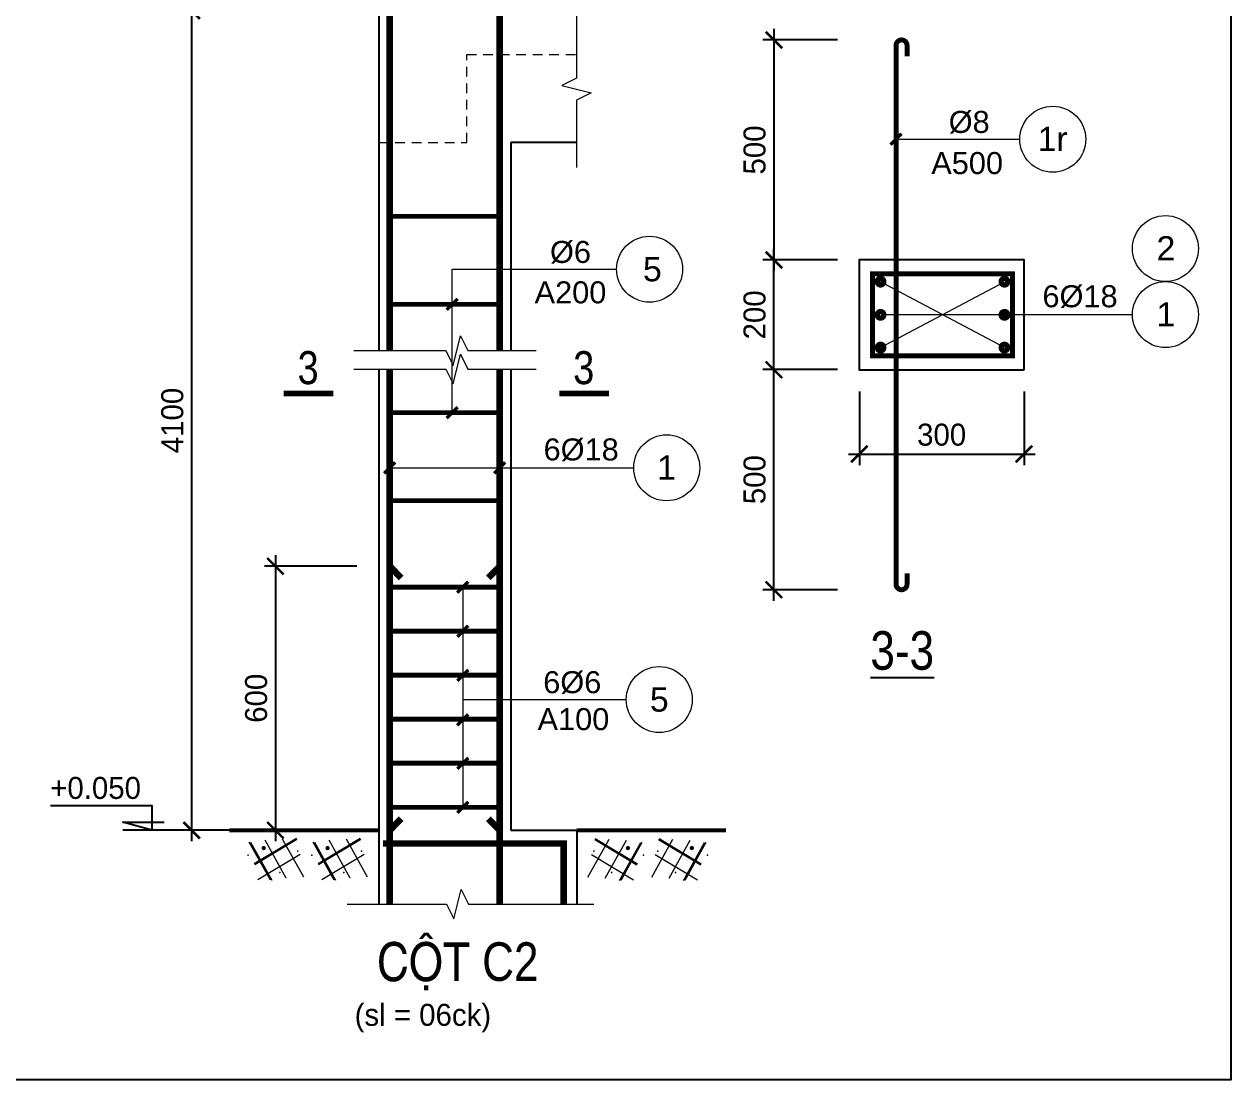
# Model space of a CAD drawing. Header units: millimetres. Extents: x -559287 to -299624, y 2351330 to 2655682.
# Drawn here: x -482646 to -471674, y 2557020 to 2566617 of the extents above; entities that cross this region are included whole.
import ezdxf
from ezdxf.enums import TextEntityAlignment as Align

# ---------------------------------------------------------------- set-up
doc = ezdxf.new("R2010")
doc.units = ezdxf.units.MM
doc.header["$LTSCALE"] = 10
doc.linetypes.add('HIDDEN', pattern=[0.3, 0.175, -0.125])
doc.linetypes.add('HIDDENX2', pattern=[0.75, 0.5, -0.25])
doc.layers.get('0').update_dxf_attribs({"lineweight": 20})
doc.layers.get('Defpoints').update_dxf_attribs({"lineweight": 20})
for name, color, linetype, lineweight in [('Dim', 251, 'Continuous', 15), ('Hatch', 137, 'Continuous', 5), ('Net khuat', 76, 'HIDDENX2', 15), ('Net manh', 8, 'Continuous', 13), ('Net thay', 4, 'Continuous', 25), ('Text', 54, 'Continuous', 25), ('Thep dai', 2, 'Continuous', 50), ('Thep doc', 140, 'Continuous', 60)]:
    doc.layers.add(name, color=color, linetype=linetype, lineweight=lineweight)
doc.layers.add('ththep', color=3, linetype='Continuous')
doc.styles.add('IN-NHO', font='VHELVEN.TTF', dxfattribs={"height": 200})
doc.styles.add('NGHIA5', font='arial_0.ttf', dxfattribs={"height": 180})
doc.styles.get("Standard").update_dxf_attribs({"font": 'nghia5.shx', "height": 200})
doc.styles.add('STYLE1-S1', font='VHARIALN.TTF')
doc.dimstyles.new('dim20', dxfattribs={"dimscale": 100, "dimtxt": 200, "dimasz": 1.5, "dimexe": 1, "dimexo": 2, "dimgap": 0.75, "dimtad": 1, "dimdec": 0, "dimlfac": 0.2, "dimzin": 0, "dimdsep": 46, "dimtxsty": 'Standard', "dimblk1": 'ARCHTICK', "dimblk2": 'ARCHTICK', "dimsah": 1, "dimcen": 0.09, "dimdle": 1, "dimclrd": 256, "dimclre": 256, "dimclrt": 54, "dimadec": 0, "dimazin": 0, "dimtfac": 1, "dimtdec": 0, "dimtofl": 0, "dimtmove": 2, "dimatfit": 3, "dimfxl": 0, "dimtolj": 1, "dimtzin": 0, "dimarcsym": 0})
doc.dimstyles.new('dim25', dxfattribs={"dimscale": 100, "dimtxt": 200, "dimasz": 1.5, "dimexe": 1, "dimexo": 2, "dimgap": 0.75, "dimtad": 1, "dimdec": 0, "dimlfac": 0.25, "dimzin": 0, "dimdsep": 46, "dimtxsty": 'Standard', "dimblk1": 'ARCHTICK', "dimblk2": 'ARCHTICK', "dimsah": 1, "dimcen": 0.09, "dimdle": 1, "dimclrd": 256, "dimclre": 256, "dimclrt": 54, "dimadec": 0, "dimazin": 0, "dimtfac": 1, "dimtdec": 0, "dimtofl": 0, "dimtmove": 2, "dimatfit": 3, "dimfxl": 0, "dimtolj": 1, "dimtzin": 0, "dimarcsym": 0})

# ---------------------------------------------------------------- blocks, each defined once
blk = doc.blocks.new('_ARCHTICK')
at = {"color": 0, "linetype": 'ByBlock', "const_width": 0.15}
blk.add_lwpolyline([(-0.5, -0.5), (0.5, 0.5)], dxfattribs=at)
blk = doc.blocks.new('*D108')
at = {"layer": 'Defpoints', "color": 0, "transparency": 16777216}
for p in [(-479422, 2566740), (-481123, 2559289), (-479542, 2559289)]:
    blk.add_point(p, dxfattribs=at)
at = {"layer": 'Dim', "lineweight": -2, "transparency": 16777216}
for p, q in [((-479622, 2566740), (-481223, 2566740)), ((-481123, 2566840), (-481123, 2559189)), ((-479742, 2559289), (-481223, 2559289))]:
    blk.add_line(p, q, dxfattribs=at)
at = {"layer": 'Dim', "lineweight": -2, "transparency": 16777216, "xscale": 150, "yscale": 150, "zscale": 150}
for p, rotation in [((-481123, 2566740), 90), ((-481123, 2559289), 270)]:
    blk.add_blockref('_ARCHTICK', p, dxfattribs=dict(at, rotation=rotation))
at = {"layer": 'Dim', "color": 54, "transparency": 16777216, "insert": (-481298, 2563014), "char_height": 200, "attachment_point": 5, "rotation": 90}
blk.add_mtext('\\A1;4100', dxfattribs=at)
blk = doc.blocks.new('*D109')
at = {"layer": 'Defpoints', "color": 0, "transparency": 16777216}
for p in [(-479422, 2561689), (-480361, 2559289), (-479666, 2559289)]:
    blk.add_point(p, dxfattribs=at)
at = {"layer": 'Dim', "lineweight": -2, "transparency": 16777216}
for p, q in [((-480361, 2561789), (-480361, 2559189)), ((-479622, 2561689), (-480461, 2561689)), ((-479866, 2559289), (-480461, 2559289))]:
    blk.add_line(p, q, dxfattribs=at)
at = {"layer": 'Dim', "lineweight": -2, "transparency": 16777216, "xscale": 150, "yscale": 150, "zscale": 150}
for p, rotation in [((-480361, 2561689), 90), ((-480361, 2559289), 270)]:
    blk.add_blockref('_ARCHTICK', p, dxfattribs=dict(at, rotation=rotation))
at = {"layer": 'Dim', "color": 54, "transparency": 16777216, "insert": (-480536, 2560489), "char_height": 200, "attachment_point": 5, "rotation": 90}
blk.add_mtext('\\A1;600', dxfattribs=at)
blk = doc.blocks.new('Dat')
for p, q in [((100, 50), (350, 500)), ((180, 495), (680, 195)), ((186, 507), (686, 207)), ((306, 36), (556, 486)), ((475, 11), (725, 461)), ((494, 15), (744, 465)), ((141, 317), (641, 17))]:
    blk.add_line(p, q)
for points, const_width in [([(166, 358, 1), (176, 358, 1)], 10), ([(561, 394, 1), (586, 394, 1)], 25), ([(754, 310, 1), (764, 310, 1)], 10), ([(376, 105, 1), (386, 105, 1)], 10)]:
    blk.add_lwpolyline(points, format="xyb", close=True, dxfattribs=dict(const_width=const_width))
blk = doc.blocks.new('A$C17747A8B')
blk.add_line((0, 0), (525, 0))
blk.add_lwpolyline([(1183, 225), (263, 225), (263, 0), (525, 75), (150, 75)])
at = {"layer": 'Text'}
blk.add_attdef('+3.900', (183, 286), '', height=180, dxfattribs=at)
blk = doc.blocks.new('*D122')
at = {"layer": 'Defpoints', "color": 0, "ltscale": 3, "transparency": 16777216}
for p in [(-475829, 2564473), (-475052, 2564473), (-475052, 2563476)]:
    blk.add_point(p, dxfattribs=at)
at = {"layer": 'Dim', "lineweight": -2, "ltscale": 3, "transparency": 16777216}
for p, q in [((-475829, 2563376), (-475829, 2564573)), ((-475252, 2564473), (-475929, 2564473)), ((-475252, 2563476), (-475929, 2563476))]:
    blk.add_line(p, q, dxfattribs=at)
at = {"layer": 'Dim', "lineweight": -2, "ltscale": 3, "transparency": 16777216, "xscale": 150, "yscale": 150, "zscale": 150}
for p, rotation in [((-475829, 2564473), 90), ((-475829, 2563476), 270)]:
    blk.add_blockref('_ARCHTICK', p, dxfattribs=dict(at, rotation=rotation))
at = {"layer": 'Dim', "color": 54, "ltscale": 3, "transparency": 16777216, "insert": (-476004, 2563974), "char_height": 200, "attachment_point": 5, "rotation": 90}
blk.add_mtext('\\A1;200', dxfattribs=at)
blk = doc.blocks.new('*D123')
at = {"layer": 'Defpoints', "color": 0, "ltscale": 3, "transparency": 16777216}
for p in [(-475052, 2563476), (-473555, 2563476), (-473555, 2562709)]:
    blk.add_point(p, dxfattribs=at)
at = {"layer": 'Dim', "lineweight": -2, "ltscale": 3, "transparency": 16777216}
for p, q in [((-475052, 2563276), (-475052, 2562609)), ((-473555, 2563276), (-473555, 2562609)), ((-475152, 2562709), (-473455, 2562709))]:
    blk.add_line(p, q, dxfattribs=at)
at = {"layer": 'Dim', "lineweight": -2, "ltscale": 3, "transparency": 16777216, "xscale": 150, "yscale": 150, "zscale": 150, "rotation": 180}
blk.add_blockref('_ARCHTICK', (-475052, 2562709), dxfattribs=at)
at = {"layer": 'Dim', "lineweight": -2, "ltscale": 3, "transparency": 16777216, "xscale": 150, "yscale": 150, "zscale": 150}
blk.add_blockref('_ARCHTICK', (-473555, 2562709), dxfattribs=at)
at = {"layer": 'Dim', "color": 54, "ltscale": 3, "transparency": 16777216, "insert": (-474304, 2562884), "char_height": 200, "attachment_point": 5}
blk.add_mtext('\\A1;300', dxfattribs=at)
blk = doc.blocks.new('*D124')
at = {"layer": 'Defpoints', "color": 0, "ltscale": 3, "transparency": 16777216}
for p in [(-475052, 2566473), (-475829, 2564473), (-475052, 2564473)]:
    blk.add_point(p, dxfattribs=at)
at = {"layer": 'Dim', "lineweight": -2, "ltscale": 3, "transparency": 16777216}
for p, q in [((-475829, 2566573), (-475829, 2564373)), ((-475252, 2566473), (-475929, 2566473)), ((-475252, 2564473), (-475929, 2564473))]:
    blk.add_line(p, q, dxfattribs=at)
at = {"layer": 'Dim', "lineweight": -2, "ltscale": 3, "transparency": 16777216, "xscale": 150, "yscale": 150, "zscale": 150}
for p, rotation in [((-475829, 2566473), 90), ((-475829, 2564473), 270)]:
    blk.add_blockref('_ARCHTICK', p, dxfattribs=dict(at, rotation=rotation))
at = {"layer": 'Dim', "color": 54, "ltscale": 3, "transparency": 16777216, "insert": (-476004, 2565473), "char_height": 200, "attachment_point": 5, "rotation": 90}
blk.add_mtext('\\A1;500', dxfattribs=at)
blk = doc.blocks.new('*D125')
at = {"layer": 'Defpoints', "color": 0, "ltscale": 3, "transparency": 16777216}
for p in [(-475829, 2563476), (-475052, 2563476), (-475052, 2561476)]:
    blk.add_point(p, dxfattribs=at)
at = {"layer": 'Dim', "lineweight": -2, "ltscale": 3, "transparency": 16777216}
for p, q in [((-475829, 2561376), (-475829, 2563576)), ((-475252, 2563476), (-475929, 2563476)), ((-475252, 2561476), (-475929, 2561476))]:
    blk.add_line(p, q, dxfattribs=at)
at = {"layer": 'Dim', "lineweight": -2, "ltscale": 3, "transparency": 16777216, "xscale": 150, "yscale": 150, "zscale": 150}
for p, rotation in [((-475829, 2563476), 90), ((-475829, 2561476), 270)]:
    blk.add_blockref('_ARCHTICK', p, dxfattribs=dict(at, rotation=rotation))
at = {"layer": 'Dim', "color": 54, "ltscale": 3, "transparency": 16777216, "insert": (-476004, 2562476), "char_height": 200, "attachment_point": 5, "rotation": 90}
blk.add_mtext('\\A1;500', dxfattribs=at)

msp = doc.modelspace()

# ---------------------------------------------------------------- linework, layer by layer
at = {"layer": 'Hatch', "const_width": 36}
for points in [[(-479421.6, 2559288.6), (-480779, 2559288.6)], [(-477621.6, 2559288.6), (-476264.3, 2559288.6)]]:
    msp.add_lwpolyline(points, dxfattribs=at)
at = {"layer": 'Net khuat', "linetype": 'HIDDEN', "ltscale": 50}
for p, q in [((-478621.7, 2565540.2), (-478621.7, 2566340.2)), ((-478621.7, 2566340.2), (-477624.1, 2566340.2)), ((-479421.7, 2565540.2), (-478621.7, 2565540.2))]:
    msp.add_line(p, q, dxfattribs=at)
at = {"layer": 'Net manh'}
for p, q in [((-474859.4, 2563676.8), (-473732.7, 2564275.8)), ((-473732.7, 2563676.8), (-474859.4, 2564275.8)), ((-478658.4, 2561497.8), (-478658.4, 2559497.8))]:
    msp.add_line(p, q, dxfattribs=at)
for points in [[(-477624.1, 2566993.1), (-477624.1, 2566126.3), (-477758.2, 2566059.1), (-477490, 2565993.5), (-477624.1, 2565926.3), (-477624.1, 2565313.8)], [(-474718.6, 2565570.6), (-473593.6, 2565570.6)], [(-474718.6, 2565570.6), (-473593.6, 2565570.6)], [(-478754.6, 2563085.1), (-478754.6, 2564388.8), (-477259.9, 2564388.8)], [(-474829.5, 2563976.3), (-472568.8, 2563976.3)], [(-479647.2, 2563649), (-478812.5, 2563649), (-478745.3, 2563514.9), (-478679.7, 2563783.1), (-478612.5, 2563649), (-477989, 2563649)], [(-479647.2, 2563481.5), (-478812.5, 2563481.5), (-478745.3, 2563347.4), (-478679.7, 2563615.6), (-478612.5, 2563481.5), (-477989, 2563481.5)], [(-479321.6, 2562583.7), (-477103.9, 2562583.7)], [(-478658.4, 2560477.6), (-477171.8, 2560477.6)], [(-479709.4, 2558616.9), (-478806.1, 2558616.9), (-478738.9, 2558482.8), (-478673.3, 2558751), (-478606.1, 2558616.9), (-477467, 2558616.9)]]:
    msp.add_lwpolyline(points, dxfattribs=at)
at = {"layer": 'Net manh', "const_width": 30}
for points in [[(-474768.6, 2565520.6), (-474668.6, 2565620.6)], [(-478804.6, 2564019.6), (-478704.6, 2564119.6)], [(-478804.6, 2563035.1), (-478704.6, 2563135.1)], [(-479371.6, 2562533.7), (-479271.6, 2562633.7)], [(-478371.6, 2562533.7), (-478271.6, 2562633.7)], [(-478708.4, 2561447.8), (-478608.4, 2561547.8)], [(-478708.4, 2561047.8), (-478608.4, 2561147.8)], [(-478708.4, 2560647.8), (-478608.4, 2560747.8)], [(-478708.4, 2560242.5), (-478608.4, 2560342.5)], [(-478708.4, 2559847.8), (-478608.4, 2559947.8)], [(-478708.4, 2559447.8), (-478608.4, 2559547.8)]]:
    msp.add_lwpolyline(points, dxfattribs=at)
at = {"layer": 'Net manh'}
for centre in [(-473293.6, 2565570.6), (-473293.6, 2565570.6), (-472268.8, 2564576.3), (-476959.9, 2564388.8), (-472268.8, 2563976.3), (-476803.9, 2562583.7), (-476871.8, 2560477.6)]:
    msp.add_circle(centre, 300, dxfattribs=at)
at = {"layer": 'Net thay'}
for p, q in [((-479421.6, 2570433), (-479421.6, 2563649)), ((-478221.6, 2565540.2), (-478221.6, 2563649)), ((-479421.6, 2563481.5), (-479421.6, 2558616.9)), ((-478221.6, 2563481.5), (-478221.6, 2559288.6)), ((-478221.6, 2559288.6), (-477621.6, 2559288.6)), ((-477621.6, 2559288.6), (-477621.6, 2558616.9))]:
    msp.add_line(p, q, dxfattribs=at)
at = {"layer": 'Net thay', "ltscale": 10}
msp.add_line((-477624.1, 2565540.2), (-478221.6, 2565540.2), dxfattribs=at)
at = {"layer": 'Net thay'}
msp.add_lwpolyline([(-473554.8, 2563475.5), (-473554.8, 2564473.2), (-475052.4, 2564473.2), (-475052.4, 2563475.5)], close=True, dxfattribs=at)
at = {"layer": 'Text', "const_width": 50}
for points in [[(-479835.6, 2563260), (-480286.1, 2563260)], [(-477329.7, 2563260), (-477780.2, 2563260)]]:
    msp.add_lwpolyline(points, dxfattribs=at)
at = {"layer": 'Thep dai', "const_width": 45}
msp.add_lwpolyline([(-474618.6, 2566323.2), (-474618.6, 2566423.2, 1), (-474718.6, 2566423.2), (-474718.6, 2561525.5, 1), (-474618.6, 2561525.5), (-474618.6, 2561625.5)], format="xyb", dxfattribs=at)
for points in [[(-478321.6, 2564869.6), (-479321.6, 2564869.6)], [(-478321.6, 2564069.6), (-479321.6, 2564069.6)], [(-478321.6, 2563085.1), (-479321.6, 2563085.1)], [(-478321.6, 2562285.1), (-479321.6, 2562285.1)], [(-478321.6, 2561497.8), (-479321.6, 2561497.8)], [(-478321.6, 2561097.8), (-479321.6, 2561097.8)], [(-478321.6, 2560697.8), (-479321.6, 2560697.8)], [(-478321.6, 2560297.8), (-479321.6, 2560297.8)], [(-478321.6, 2559897.8), (-479321.6, 2559897.8)], [(-478321.6, 2559497.8), (-479321.6, 2559497.8)]]:
    msp.add_lwpolyline(points, dxfattribs=at)
msp.add_lwpolyline([(-473659.8, 2563600.5), (-473659.8, 2564348.2), (-474932.4, 2564348.2), (-474932.4, 2563600.5)], close=True, dxfattribs=at)
at = {"layer": 'Thep doc', "ltscale": 10, "const_width": 60}
for points in [[(-479321.6, 2570433), (-479321.6, 2563649)], [(-478321.6, 2570433), (-478321.6, 2563649)], [(-479321.6, 2563481.5), (-479321.6, 2558616.9)], [(-478321.6, 2563481.5), (-478321.6, 2558616.9)], [(-479321.6, 2561688.6), (-479218.1, 2561582.8)], [(-478321.6, 2561688.6), (-478425.2, 2561582.8)], [(-479321.6, 2559288.6), (-479218.1, 2559394.5)], [(-478321.6, 2559288.6), (-478425.2, 2559394.5)], [(-477740, 2558616.9), (-477740, 2559168.6), (-479383.3, 2559168.6)]]:
    msp.add_lwpolyline(points, dxfattribs=at)
at = {"layer": 'Thep doc', "const_width": 48}
for points in [[(-474889.4, 2564275.8, 1), (-474829.4, 2564275.8, 1)], [(-473702.7, 2564275.8, -1), (-473762.7, 2564275.8, -1)], [(-474889.4, 2563974.3, 1), (-474829.4, 2563974.3, 1)], [(-473702.7, 2563974.3, -1), (-473762.7, 2563974.3, -1)], [(-474889.4, 2563676.8, -1), (-474829.4, 2563676.8, -1)], [(-473702.7, 2563676.8, 1), (-473762.7, 2563676.8, 1)]]:
    msp.add_lwpolyline(points, format="xyb", close=True, dxfattribs=at)
at = {"layer": 'ththep'}
msp.add_lwpolyline([(-492251.7, 2585739.1), (-471674.2, 2585739.1), (-471674.2, 2557020.4), (-492251.7, 2557020.4)], close=True, dxfattribs=at)

# ---------------------------------------------------------------- block references
at = {"layer": 'Hatch', "yscale": 0.7680000001564622, "zscale": 0.7680000000000001}
for p, xscale in [((-480027.4, 2558824.7), -0.7680000000400469), ((-479446.6, 2558824.7), -0.7680000000400469), ((-477596.7, 2558824.7), 0.7680000000400469), ((-477015.9, 2558824.7), 0.7680000000400469)]:
    msp.add_blockref('Dat', p, dxfattribs=dict(at, xscale=xscale))
at = {"layer": 'Net thay'}
ref = msp.add_blockref('A$C17747A8B', (-481223.4, 2559288.6), dxfattribs=dict(at, xscale=-1))
ref.add_attrib('+3.900', '+0.050', (-482409, 2559574.1), dxfattribs={"layer": 'Text', "height": 200})

# ---------------------------------------------------------------- texts
at = {"layer": 'Text', "ltscale": 3, "style": 'NGHIA5'}
for s, p in [('%%C8', (-474053.4, 2565627.9)), ('A500', (-474072, 2565253.9)), ('%%C6', (-477678.7, 2564446.2)), ('A200', (-477678.7, 2564078.9)), ('6%%C18', (-473045.5, 2564043.3)), ('6%%C18', (-477581.5, 2562650.8)), ('6%%C6', (-477662.2, 2560535)), ('A100', (-477651.7, 2560199.3))]:
    msp.add_text(s, height=200, dxfattribs=at).set_placement(p, align=Align.CENTER)
at = {"layer": 'Text'}
for s, height, style, p in [('1r', 220, 'IN-NHO', (-473294.7, 2565573.4)), ('2', 220, 'IN-NHO', (-472264.8, 2564579.1)), ('5', 220, 'IN-NHO', (-476934.1, 2564388.8)), ('1', 220, 'IN-NHO', (-472264.8, 2563979.1)), ('3', 300, 'STYLE1-S1', (-480063.9, 2563494.3)), ('3', 300, 'STYLE1-S1', (-477558, 2563494.3)), ('1', 220, 'IN-NHO', (-476805, 2562586.6)), ('%%U3-3', 350, 'STYLE1-S1', (-474662.2, 2560923.7)), ('5', 220, 'IN-NHO', (-476871, 2560477.6))]:
    msp.add_text(s, height=height, dxfattribs=dict(at, style=style)).set_placement(p, align=Align.MIDDLE_CENTER)
at = {"layer": 'Text', "style": 'STYLE1-S1'}
msp.add_text('CéT c2', height=350, dxfattribs=at).set_placement((-479436.5, 2557920.4, -38136.3))
at = {"layer": 'Text'}
msp.add_text('(sl = 06ck)', height=200, dxfattribs=at).set_placement((-479641, 2557511.4, -38136.3))

# ---------------------------------------------------------------- dimensions: what is measured, and where the dimension line sits
at = {"layer": 'Dim'}
dim = msp.add_linear_dim(base=(-481123.4, 2559288.6), p1=(-479421.6, 2566740.2), p2=(-479541.5, 2559288.6), angle=90, text='4100', dimstyle='dim25', dxfattribs=at)
dim.commit()
dim.dimension.update_dxf_attribs({"geometry": '*D108', "text_midpoint": (-481298.4, 2563014.4)})
at = {"layer": 'Dim', "ltscale": 3}
for base, p1, p2, angle, picture, middle in [((-475829.3, 2564473.2), (-475052.4, 2566473.2), (-475052.4, 2564473.2), 270, '*D124', (-476004.3, 2565473.2)), ((-475829.3, 2563475.5), (-475052.4, 2561475.5), (-475052.4, 2563475.5), 90, '*D125', (-476004.3, 2562475.5))]:
    dim = msp.add_linear_dim(base=base, p1=p1, p2=p2, angle=angle, text='500', dimstyle='dim20', dxfattribs=at)
    dim.commit()
    dim.dimension.update_dxf_attribs({"geometry": picture, "text_midpoint": middle})
for base, p2, angle, picture, middle in [((-475829.3, 2564473.2), (-475052.4, 2564473.2), 90, '*D122', (-476004.3, 2563974.3)), ((-473554.8, 2562709), (-473554.8, 2563475.5), 180, '*D123', (-474303.6, 2562884))]:
    dim = msp.add_linear_dim(base=base, p1=(-475052.4, 2563475.5), p2=p2, angle=angle, dimstyle='dim20', dxfattribs=at)
    dim.commit()
    dim.dimension.update_dxf_attribs({"geometry": picture, "text_midpoint": middle})
at = {"layer": 'Dim'}
dim = msp.add_linear_dim(base=(-480360.8, 2559288.6), p1=(-479421.6, 2561688.6), p2=(-479666, 2559288.6), angle=90, dimstyle='dim25', dxfattribs=at)
dim.commit()
dim.dimension.update_dxf_attribs({"geometry": '*D109', "text_midpoint": (-480535.8, 2560488.6)})

doc.saveas('drawing.dxf')
